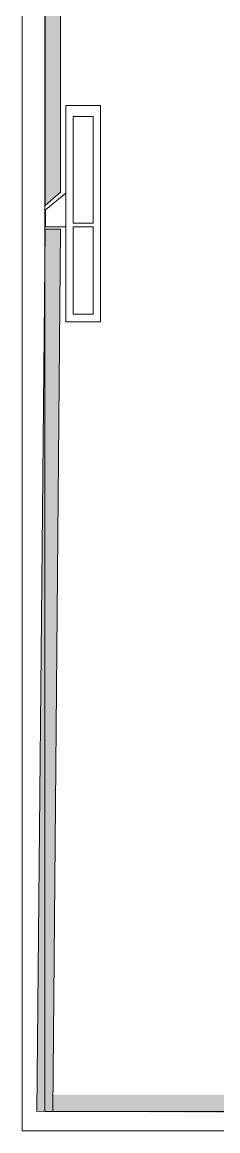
# Model space of a CAD drawing. Header units: inches. Extents: x 18739 to 22272, y 3658 to 7913.
# Drawn here: x 21809.4 to 21818.9, y 5083.1 to 5136.8 of the extents above; entities that cross this region are included whole.
import ezdxf

# ---------------------------------------------------------------- set-up
doc = ezdxf.new("R2010")
doc.units = ezdxf.units.IN
doc.header["$MEASUREMENT"] = 0
doc.layers.add('ENCLOSRURE', color=7, linetype='Continuous', lineweight=20)

msp = doc.modelspace()

# ---------------------------------------------------------------- hatches: boundary and pattern name
at = {"layer": 'ENCLOSRURE'}
h = msp.add_hatch(color=8, dxfattribs=at)
h.dxf.hatch_style = 1
h.paths.add_polyline_path([(21811.22678, 5128.53284), (21811.22678, 5156.08149), (21810.47631, 5156.08149), (21810.47631, 5127.89929)])
h = msp.add_hatch(color=8, dxfattribs=at)
h.dxf.hatch_style = 1
h.paths.add_polyline_path([(21810.85183, 5084.02877), (21811.22678, 5126.75256), (21810.47631, 5126.75256), (21810.07907, 5084.03093)])
h = msp.add_hatch(color=8, dxfattribs=at)
h.dxf.hatch_style = 1
h.paths.add_polyline_path([(21810.84611, 5084.04001), (21851.7003, 5083.62889), (21851.69585, 5084.80978), (21810.09229, 5084.83919)])

# ---------------------------------------------------------------- linework, layer by layer
for points in [[(21809.36545, 5157.09568), (21852.79585, 5157.09568), (21852.79585, 5083.08874), (21809.36545, 5083.08874)], [(21810.46545, 5155.99568), (21851.69585, 5155.99568), (21851.69585, 5084.02985), (21810.46545, 5084.02985)]]:
    msp.add_lwpolyline(points, close=True, dxfattribs=at)
at = {"layer": 'ENCLOSRURE', "color": 8}
for points in [[(21810.47631, 5127.89929), (21810.47631, 5155.88157), (21811.22678, 5155.88157), (21811.22678, 5128.53284)], [(21811.48769, 5132.73081), (21813.1579, 5132.73081), (21813.1579, 5122.25602), (21811.48769, 5122.25602)], [(21811.84619, 5132.2081), (21812.8061, 5132.2081), (21812.8061, 5127.03577), (21811.84619, 5127.03577)], [(21811.48175, 5128.48935), (21810.50452, 5127.67562), (21810.50452, 5126.86189), (21811.48175, 5126.86189)], [(21810.08478, 5084.01969), (21810.47631, 5126.75256), (21811.22678, 5126.75256), (21810.84611, 5084.04001)], [(21811.84619, 5126.86255), (21812.8061, 5126.86255), (21812.8061, 5122.6395), (21811.84619, 5122.6395)]]:
    msp.add_lwpolyline(points, close=True, dxfattribs=at)

doc.saveas('drawing.dxf')
